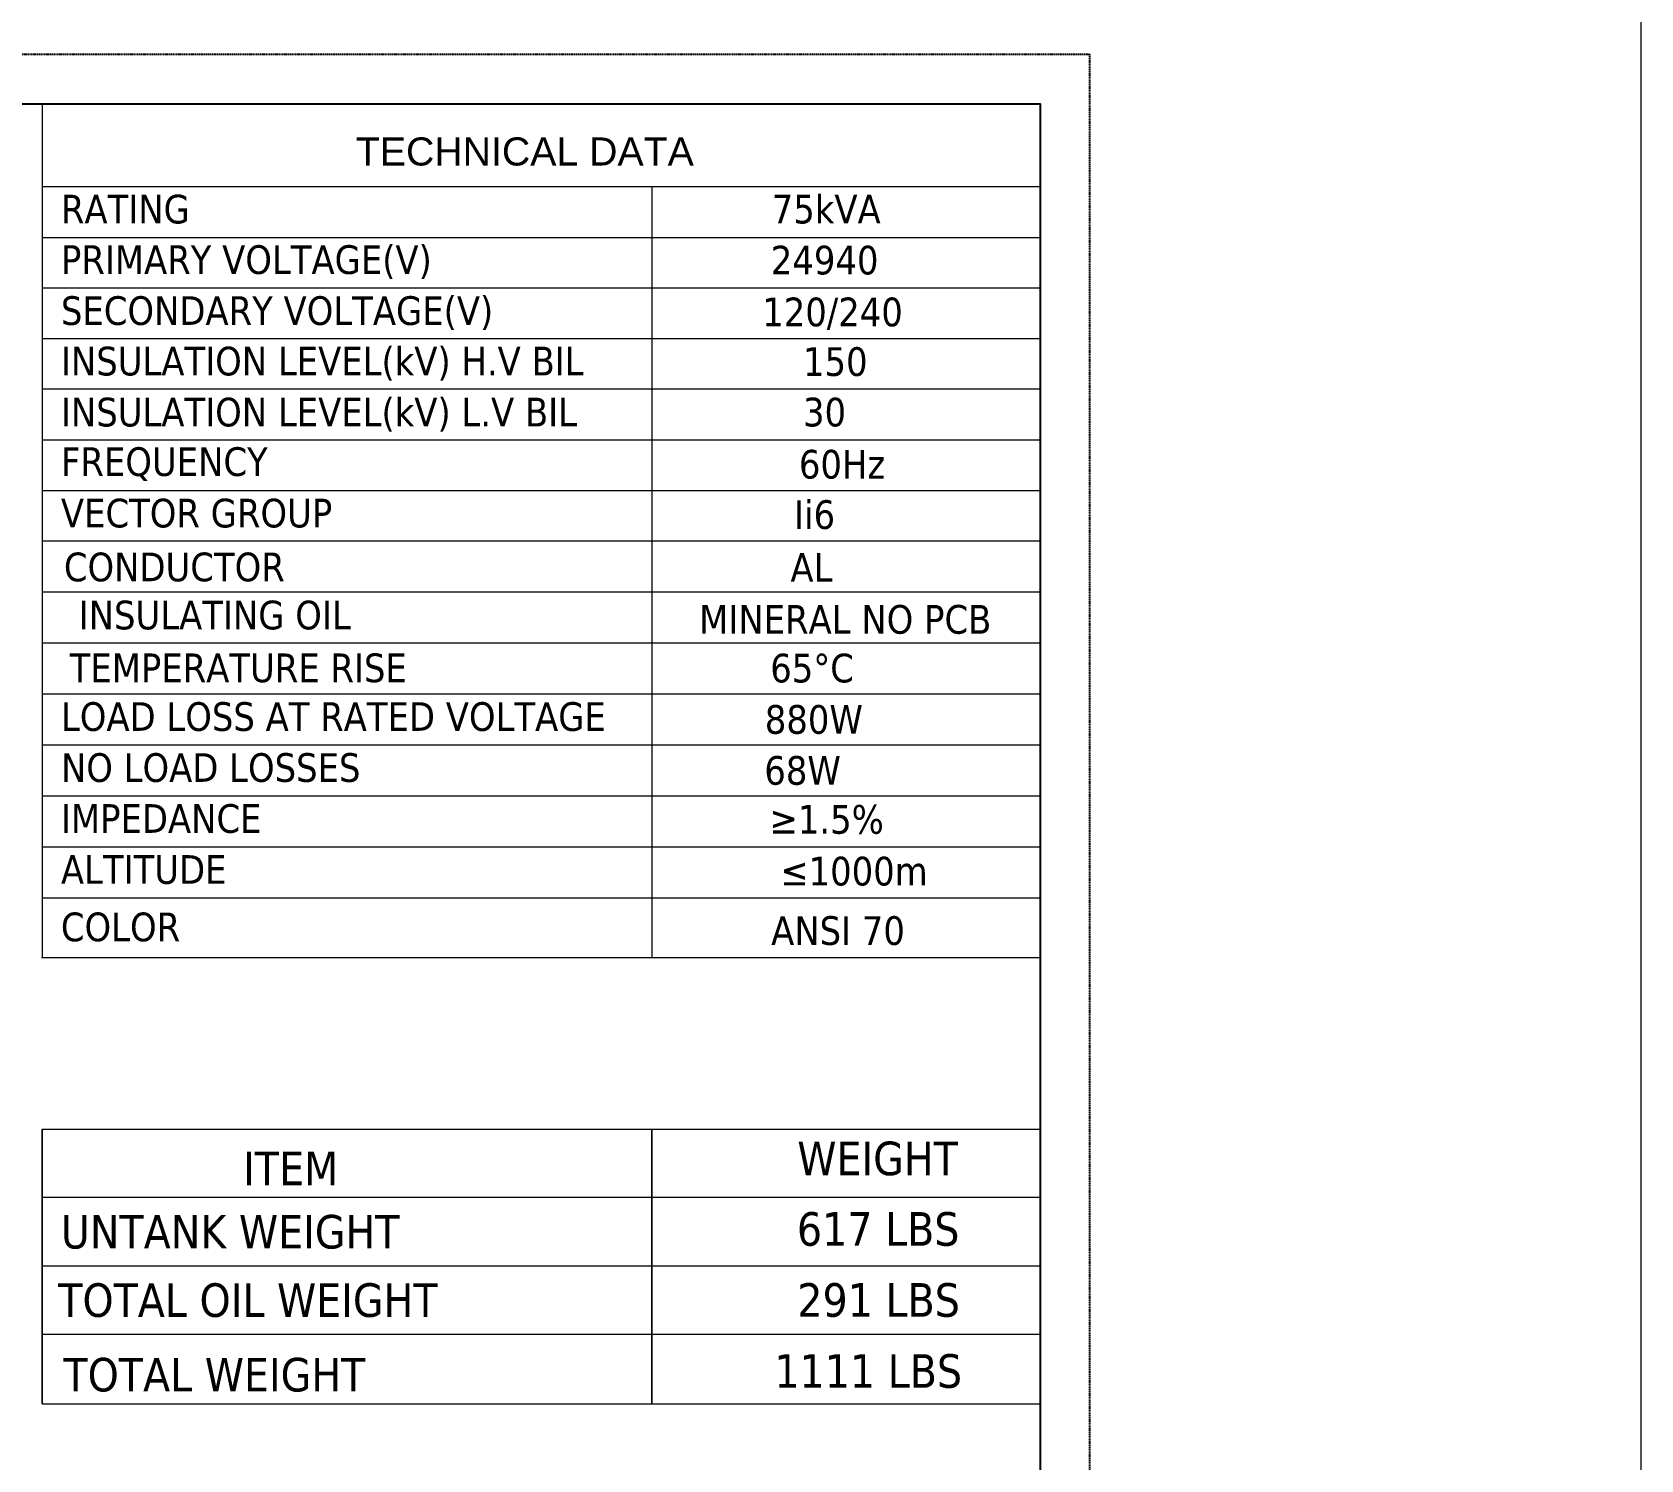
# Model space of a CAD drawing. Extents: x 4438 to 384502, y -178203 to -21188.
# Drawn here: x 383204 to 384502, y -176425 to -175273 of the extents above; entities that cross this region are included whole.
import ezdxf
from ezdxf.enums import TextEntityAlignment as Align

# ---------------------------------------------------------------- set-up
doc = ezdxf.new("R2010")
doc.units = 0
doc.header["$LTSCALE"] = 8
doc.header["$MEASUREMENT"] = 0
doc.linetypes.add('HIDDEN', pattern=[0.375, 0.25, -0.125])
doc.layers.get('0').update_dxf_attribs({"linetype": 'CONTINUOUS'})
doc.layers.add('6文字层', color=3, linetype='CONTINUOUS')
doc.layers.add('PL', color=5, linetype='CONTINUOUS')
doc.layers.add('细', color=7, linetype='CONTINUOUS', lineweight=20)
doc.layers.add('铁心', color=3, linetype='CONTINUOUS', lineweight=0)
doc.styles.add('PDF Arial', font='arial.ttf')
doc.styles.add('Tahoma$001', font='tahoma.ttf', dxfattribs={"height": 2.159784})
doc.styles.add('Tahoma_txtstyle_30.51_0_0', font='tahoma.ttf')

msp = doc.modelspace()

# ---------------------------------------------------------------- linework, layer by layer
at = {"color": 7}
msp.add_lwpolyline([(380904.027, -175331.182), (384017.372, -175331.182), (384017.372, -177841.884), (380904.027, -177841.884)], close=True, dxfattribs=at)
at = {"layer": '6文字层', "lineweight": 13}
for points in [[(383212.19, -175331.182), (384017.372, -175331.182)], [(383212.19, -175331.182), (383212.19, -176020.154)]]:
    msp.add_lwpolyline(points, dxfattribs=at)
at = {"layer": 'PL', "color": 1, "linetype": 'HIDDEN', "ltscale": 0.5}
msp.add_lwpolyline([(380704.453, -175291.267), (384057.286, -175291.267), (384057.286, -177881.799), (380704.453, -177881.799)], close=True, dxfattribs=at)
at = {"layer": '细', "color": 1}
msp.add_lwpolyline([(372175.774, -171092.907), (384501.994, -171092.907), (384501.994, -178202.855), (372175.774, -178202.855)], close=True, dxfattribs=at)
at = {"layer": '铁心', "lineweight": 13}
for p, q in [((383212.19, -176158.519), (383212.19, -176232.209)), ((383212.19, -176232.209), (383212.19, -176158.519)), ((383212.19, -176158.519), (384017.372, -176158.519)), ((383704.18, -176158.519), (383704.18, -176232.209)), ((383704.18, -176232.209), (383704.18, -176158.519)), ((384017.372, -176380.14), (384017.372, -176158.519)), ((383212.19, -176213.523), (384017.372, -176213.523)), ((383212.19, -176317.316), (383212.19, -176232.209)), ((383212.19, -176232.209), (383212.19, -176317.316)), ((383704.18, -176317.316), (383704.18, -176232.209)), ((383704.18, -176232.209), (383704.18, -176317.316)), ((383212.19, -176268.756), (384017.372, -176268.756)), ((383212.19, -176380.14), (383212.19, -176317.316)), ((383212.19, -176317.316), (383212.19, -176380.14)), ((383212.19, -176323.99), (384017.372, -176323.99)), ((383704.18, -176380.14), (383704.18, -176317.316)), ((383704.18, -176317.316), (383704.18, -176380.14)), ((383212.19, -176380.14), (384017.372, -176380.14))]:
    msp.add_line(p, q, dxfattribs=at)
for points in [[(383211.703, -176020.154), (384017.372, -176020.154), (384017.372, -175331.182)], [(383212.19, -175397.93), (384017.372, -175397.93)], [(383704.18, -175397.93), (383704.18, -176020.154)], [(383212.19, -175439.066), (384017.372, -175439.066)], [(383212.19, -175479.813), (384017.372, -175479.813)], [(383212.19, -175520.561), (384017.372, -175520.561)], [(383212.19, -175561.308), (384017.372, -175561.308)], [(383212.19, -175602.444), (384017.372, -175602.444)], [(383212.19, -175643.191), (384017.372, -175643.191)], [(383212.19, -175683.939), (384017.372, -175683.939)], [(383212.19, -175725.075), (384017.372, -175725.075)], [(383212.19, -175766.21), (384017.372, -175766.21)], [(383212.19, -175807.346), (384017.372, -175807.346)], [(383212.19, -175807.346), (384017.372, -175807.346)], [(383212.19, -175848.482), (384017.372, -175848.482)], [(383212.19, -175889.617), (384017.372, -175889.617)], [(383212.19, -175930.753), (384017.372, -175930.753)], [(383212.19, -175971.888), (384017.372, -175971.888)], [(383212.19, -175971.888), (384017.372, -175971.888)]]:
    msp.add_lwpolyline(points, dxfattribs=at)

# ---------------------------------------------------------------- texts
for s, height, style, p in [('TECHNICAL DATA', 22.66633, 'PDF Arial', (383465.322, -175381.067)), ('RATING', 23.1456, 'Tahoma$001', (383227.42, -175427.811)), ('75kVA', 23.1456, 'Tahoma$001', (383800.87, -175427.811)), ('PRIMARY VOLTAGE(V)', 23.14557, 'Tahoma$001', (383227.42, -175468.559)), ('24940', 23.1456, 'Tahoma$001', (383800.128, -175468.947)), ('SECONDARY VOLTAGE(V)', 23.14557, 'Tahoma$001', (383227.42, -175509.695)), ('120/240', 23.1454, 'Tahoma$001', (383793.189, -175510.777)), ('INSULATION LEVEL(kV) H.V BIL', 23.14557, 'Tahoma$001', (383227.42, -175550.442)), ('150', 23.1456, 'Tahoma$001', (383826.085, -175550.83)), ('INSULATION LEVEL(kV) L.V BIL', 23.14557, 'Tahoma$001', (383227.42, -175591.578)), ('30', 23.1456, 'Tahoma$001', (383826.085, -175591.578)), ('FREQUENCY', 23.1456, 'Tahoma$001', (383227.42, -175631.549)), ('60Hz', 23.1456, 'Tahoma$001', (383822.765, -175633.64)), ('VECTOR GROUP', 23.14557, 'Tahoma$001', (383227.42, -175673.073)), ('Ii6', 23.1456, 'Tahoma$001', (383818.947, -175674.273)), ('CONDUCTOR', 23.1456, 'Tahoma$001', (383229.803, -175716.546)), ('AL', 23.1456, 'Tahoma$001', (383815.924, -175716.915)), ('MINERAL NO PCB', 23.14557, 'Tahoma$001', (383742.314, -175758.811)), ('LOAD LOSS AT RATED VOLTAGE', 23.14557, 'Tahoma$001', (383227.42, -175837.227)), ('880W', 23.1456, 'Tahoma$001', (383795.248, -175839.543)), ('NO LOAD LOSSES', 23.14557, 'Tahoma$001', (383227.42, -175878.363)), ('68W', 23.1456, 'Tahoma$001', (383794.856, -175880.678)), ('IMPEDANCE', 23.1456, 'Tahoma$001', (383227.42, -175919.499)), ('≥1.5%%%', 23.1456, 'Tahoma$001', (383799.039, -175920.186)), ('ALTITUDE', 23.1456, 'Tahoma$001', (383227.42, -175960.634)), ('≤1000m', 23.1456, 'Tahoma$001', (383807.722, -175961.947)), ('COLOR', 23.1456, 'Tahoma$001', (383227.385, -176006.949)), ('ANSI 70 ', 23.1456, 'Tahoma$001', (383800.363, -176009.902)), ('ITEM', 27.0824, 'Tahoma_txtstyle_30.51_0_0', (383374.44, -176203.766)), ('617 LBS', 27.0824, 'Tahoma_txtstyle_30.51_0_0', (383821.153, -176252.599)), ('UNTANK WEIGHT', 27.08237, 'Tahoma_txtstyle_30.51_0_0', (383227.369, -176254.86)), ('TOTAL OIL WEIGHT', 27.08237, 'Tahoma_txtstyle_30.51_0_0', (383225.259, -176310.01)), ('291 LBS', 27.0824, 'Tahoma_txtstyle_30.51_0_0', (383821.516, -176309.906)), ('TOTAL WEIGHT', 27.08237, 'Tahoma_txtstyle_30.51_0_0', (383229.48, -176370.172)), ('1111 LBS', 27.0824, 'Tahoma_txtstyle_30.51_0_0', (383802.949, -176367.199))]:
    msp.add_text(s, height=height, dxfattribs=dict(at, style=style)).set_placement(p)
at = {"layer": '铁心', "lineweight": 13, "style": 'Tahoma$001'}
for s, p in [('INSULATING OIL', (383351.476, -175743.762)), ('TEMPERATURE RISE ', (383374.784, -175786.378))]:
    msp.add_text(s, height=23.14557, dxfattribs=at).set_placement(p, align=Align.MIDDLE)
msp.add_text('65%%DC', height=23.1456, dxfattribs=at).set_placement((383799.641, -175786.542), align=Align.MIDDLE_LEFT)
at = {"layer": '铁心', "lineweight": 13, "insert": (383821.481, -176168.623), "char_height": 27.0824, "width": 320.67755, "attachment_point": 1, "style": 'Tahoma_txtstyle_30.51_0_0'}
msp.add_mtext('WEIGHT', dxfattribs=at)

doc.saveas('drawing.dxf')
